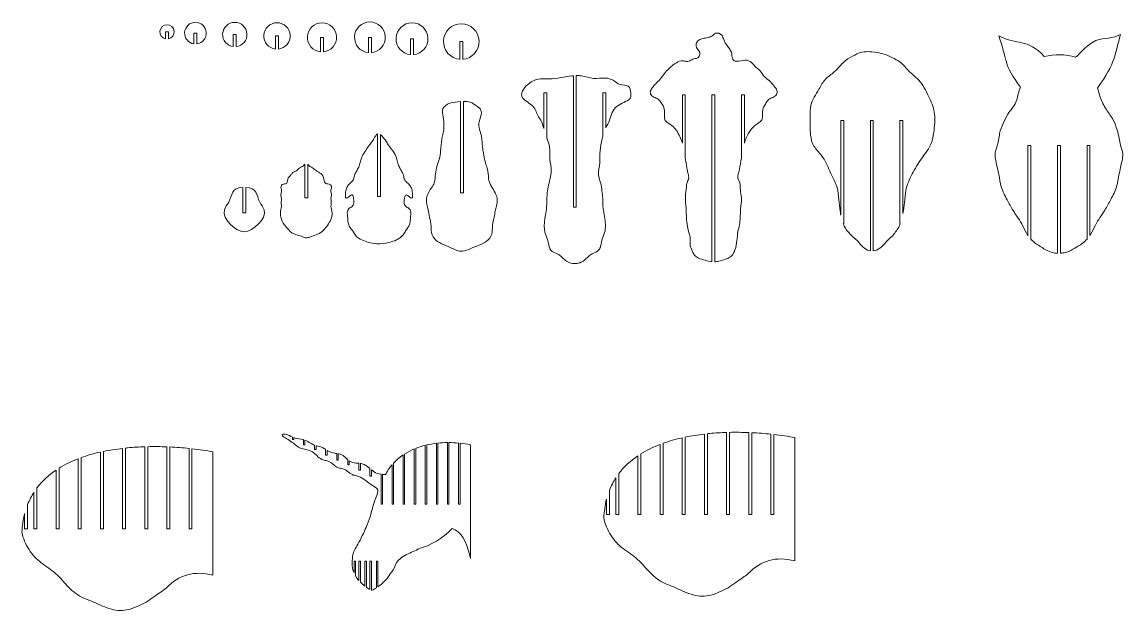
# Model space of a CAD drawing. Header units: millimetres. Extents: x -393 to 2534, y -1466 to 288.
# Drawn here: x -393 to 1098, y -510 to 288 of the extents above; entities that cross this region are included whole.
import ezdxf

# ---------------------------------------------------------------- set-up
doc = ezdxf.new("R2010")
doc.units = ezdxf.units.MM

msp = doc.modelspace()

# ---------------------------------------------------------------- linework, layer by layer
at = {"color": 7, "linetype": 'Continuous', "lineweight": 15}
for p, q in [((-199.1, 274.3), (-195.1, 274.3)), ((-199.1, 264.9), (-199.1, 274.3)), ((-195.1, 274.3), (-195.1, 264.9)), ((-160.6, 272.7), (-156.6, 272.7)), ((-160.6, 258.1), (-160.6, 272.7)), ((-156.6, 272.7), (-156.6, 258.1)), ((-107.3, 270.8), (-103.3, 270.8)), ((-107.3, 254.4), (-107.3, 270.8)), ((-103.3, 270.8), (-103.3, 254.4)), ((-50.2, 268.9), (-46.2, 268.9)), ((-50.2, 251), (-50.2, 268.9)), ((-46.2, 268.9), (-46.2, 251)), ((10.8, 267), (14.8, 267)), ((10.8, 247.4), (10.8, 267)), ((14.8, 267), (14.8, 247.4)), ((75.6, 267), (79.6, 267)), ((75.6, 246.2), (75.6, 267)), ((79.6, 267), (79.6, 246.2)), ((132.7, 265.1), (136.7, 265.1)), ((132.7, 243.5), (132.7, 265.1)), ((136.7, 265.1), (136.7, 243.5)), ((199.4, 261.3), (203.4, 261.3)), ((199.4, 237.2), (199.4, 261.3)), ((203.4, 261.3), (203.4, 237.2)), ((353.2, 37), (353.2, 215.1)), ((357.2, 215.2), (357.2, 37)), ((200.2, 56.6), (200.2, 180)), ((204.2, 180.2), (204.2, 56.6)), ((313.2, 192), (317.2, 192)), ((313.2, 143.5), (313.2, 192)), ((317.2, 192), (317.2, 131.1)), ((393.2, 192), (397.2, 192)), ((393.2, 133.2), (393.2, 192)), ((397.2, 192), (397.2, 144.3)), ((504.8, 189), (500.8, 189)), ((500.8, 189), (500.8, 123.6)), ((504.8, 102.5), (504.8, 189)), ((544.8, 189), (540.8, 189)), ((540.8, 189), (540.8, -37)), ((544.8, -37), (544.8, 189)), ((584.8, 189), (580.8, 189)), ((580.8, 189), (580.8, 103)), ((584.8, 123.9), (584.8, 189)), ((719.4, 154.6), (715.4, 154.6)), ((715.4, 154.6), (715.4, 26.4)), ((719.4, 14.7), (719.4, 154.6)), ((759.4, 154.6), (755.4, 154.6)), ((755.4, 154.6), (755.4, -22.3)), ((759.4, -22.3), (759.4, 154.6)), ((799.4, 154.6), (795.4, 154.6)), ((795.4, 154.6), (795.4, 14.7)), ((799.4, 28.4), (799.4, 154.6)), ((88.1, 51.6), (88.1, 136.4)), ((92.1, 135.5), (92.1, 51.6)), ((972.8, 120.7), (968.8, 120.7)), ((968.8, 120.7), (968.8, -1.6)), ((972.8, -6.5), (972.8, 120.7)), ((1012.8, 120.7), (1008.8, 120.7)), ((1008.8, 120.7), (1008.8, -25.4)), ((1012.8, -25.3), (1012.8, 120.7)), ((1052.8, 120.7), (1048.8, 120.7)), ((1048.8, 120.7), (1048.8, -6.3)), ((1052.8, -1.4), (1052.8, 120.7)), ((-10.5, 49.7), (-10.5, 95.4)), ((-6.5, 95.2), (-6.5, 49.7)), ((-94.5, 63.5), (-94.5, 29.4)), ((-90.5, 29.4), (-90.5, 63.5)), ((-6.5, 49.7), (-10.5, 49.7)), ((92.1, 51.6), (88.1, 51.6)), ((204.2, 56.6), (200.2, 56.6)), ((580.8, 50), (580.8, 49.1)), ((580.8, 49.1), (580.9, 49.1)), ((357.2, 37), (353.2, 37)), ((-94.5, 29.4), (-90.5, 29.4)), ((718.6, 14.7), (719.4, 14.7)), ((795.4, 14.7), (795.9, 14.7)), ((560.7, -379.1), (560.7, -268.1)), ((564.7, -268), (564.7, -379.1)), ((590.7, -379.1), (590.7, -268.2)), ((-27.3, -274.3), (-27.3, -277.6)), ((-27.3, -277.6), (-25.3, -277.6)), ((-25.3, -277.6), (-25.3, -275.1)), ((-12.3, -277.7), (-12.3, -284.9)), ((-10.3, -284.9), (-10.3, -278.4)), ((167.7, -282.8), (167.7, -365.1)), ((169.7, -365.1), (169.7, -282.6)), ((182.7, -281.9), (182.7, -365.1)), ((184.7, -365.1), (184.7, -281.9)), ((197.7, -282.5), (197.7, -365.1)), ((199.7, -365.1), (199.7, -282.7)), ((474.7, -282.8), (474.7, -379.1)), ((500.7, -379.1), (500.7, -275.3)), ((504.7, -274.4), (504.7, -379.1)), ((530.7, -379.1), (530.7, -270.3)), ((534.7, -269.8), (534.7, -379.1)), ((594.7, -268.4), (594.7, -379.1)), ((620.7, -379.1), (620.7, -270.4)), ((624.7, -270.8), (624.7, -379.1)), ((652.9, -442.1), (652.9, -275)), ((-287.3, -294.7), (-287.3, -398.5)), ((-283.3, -398.5), (-283.3, -293.8)), ((-257.3, -289.7), (-257.3, -398.5)), ((-253.3, -398.5), (-253.3, -289.2)), ((-227.3, -287.5), (-227.3, -398.5)), ((-223.3, -398.5), (-223.3, -287.4)), ((-197.3, -287.6), (-197.3, -398.5)), ((-193.3, -398.5), (-193.3, -287.8)), ((-167.3, -289.7), (-167.3, -398.5)), ((-163.3, -398.5), (-163.3, -290.2)), ((-135.1, -461.5), (-135.1, -294.4)), ((-12.3, -284.9), (-10.3, -284.9)), ((2.7, -285.3), (2.7, -291.3)), ((2.7, -291.3), (4.7, -291.3)), ((4.7, -291.3), (4.7, -286.1)), ((17.7, -291.1), (17.7, -298.7)), ((19.7, -298.7), (19.7, -292.4)), ((32.7, -296.6), (32.7, -305.6)), ((34.7, -305.6), (34.7, -296.9)), ((124.7, -365.1), (124.7, -297.3)), ((137.7, -290.5), (137.7, -365.1)), ((139.7, -365.1), (139.7, -289.7)), ((152.7, -285.5), (152.7, -365.1)), ((154.7, -365.1), (154.7, -285)), ((213.8, -438.7), (213.8, -284.7)), ((444.7, -297.1), (444.7, -379.1)), ((470.7, -379.1), (470.7, -284.3)), ((-317.3, -303.7), (-317.3, -398.5)), ((-313.3, -398.5), (-313.3, -302.2)), ((17.7, -298.7), (19.7, -298.7)), ((32.7, -305.6), (34.7, -305.6)), ((47.7, -304.9), (47.7, -312)), ((47.7, -312), (49.7, -312)), ((49.7, -312), (49.7, -306.6)), ((62.7, -309.7), (62.7, -319.1)), ((64.7, -319.1), (64.7, -309.9)), ((107.7, -311.8), (107.7, -365.1)), ((109.7, -365.1), (109.7, -309.6)), ((122.7, -298.6), (122.7, -365.1)), ((440.7, -379.1), (440.7, -299.7)), ((-347.3, -319), (-347.3, -398.5)), ((-343.3, -398.5), (-343.3, -316.4)), ((62.7, -319.1), (64.7, -319.1)), ((77.7, -316.9), (77.7, -327.5)), ((77.7, -327.5), (79.7, -327.5)), ((79.7, -327.5), (79.7, -318.6)), ((92.7, -324.8), (92.7, -365.1)), ((94.7, -365.1), (94.7, -325)), ((414.7, -323.9), (414.7, -379.1)), ((410.7, -379.1), (410.7, -329.7)), ((-377.3, -349), (-377.3, -398.5)), ((-373.3, -398.5), (-373.3, -343.3)), ((402.1, -346.3), (402.1, -379.1)), ((-385.9, -398.5), (-385.9, -365.7)), ((92.7, -365.1), (94.7, -365.1)), ((107.7, -365.1), (109.7, -365.1)), ((122.7, -365.1), (124.7, -365.1)), ((137.7, -365.1), (139.7, -365.1)), ((152.7, -365.1), (154.7, -365.1)), ((167.7, -365.1), (169.7, -365.1)), ((182.7, -365.1), (184.7, -365.1)), ((197.7, -365.1), (199.7, -365.1)), ((398.1, -379.1), (398.1, -358.6)), ((-389.9, -378), (-389.9, -398.5)), ((402.1, -379.1), (398.1, -379.1)), ((414.7, -379.1), (410.7, -379.1)), ((444.7, -379.1), (440.7, -379.1)), ((474.7, -379.1), (470.7, -379.1)), ((504.7, -379.1), (500.7, -379.1)), ((534.7, -379.1), (530.7, -379.1)), ((564.7, -379.1), (560.7, -379.1)), ((594.7, -379.1), (590.7, -379.1)), ((624.7, -379.1), (620.7, -379.1)), ((-389.9, -398.5), (-385.9, -398.5)), ((-377.3, -398.5), (-373.3, -398.5)), ((-347.3, -398.5), (-343.3, -398.5)), ((-317.3, -398.5), (-313.3, -398.5)), ((-287.3, -398.5), (-283.3, -398.5)), ((-257.3, -398.5), (-253.3, -398.5)), ((-227.3, -398.5), (-223.3, -398.5)), ((-197.3, -398.5), (-193.3, -398.5)), ((-167.3, -398.5), (-163.3, -398.5)), ((56.2, -442.6), (56.2, -458.1)), ((58.2, -442.6), (56.2, -442.6)), ((58.2, -462.3), (58.2, -442.6)), ((62.7, -442.6), (62.7, -468.7)), ((64.7, -442.6), (62.7, -442.6)), ((64.7, -470.8), (64.7, -442.6)), ((72.9, -442.6), (70.9, -442.6)), ((70.9, -442.6), (70.9, -476.3)), ((72.9, -477.8), (72.9, -442.6)), ((77.7, -442.6), (77.7, -480.9)), ((79.7, -442.6), (77.7, -442.6)), ((79.7, -481.5), (79.7, -442.6)), ((86.4, -442.6), (86.4, -478.7)), ((88.4, -442.6), (86.4, -442.6)), ((88.4, -477.3), (88.4, -442.6))]:
    msp.add_line(p, q, dxfattribs=at)
for centre, radius, start, end in [((-197.1, 274.3), 9.68, 281.9185, 258.0815), ((-158.6, 272.7), 14.7, 277.8181, 262.1819), ((-105.3, 270.8), 16.5, 276.9538, 263.0462), ((-48.2, 268.9), 17.9, 276.4021, 263.5979), ((12.8, 267), 19.7, 275.8371, 264.1629), ((77.6, 267), 20.8, 275.5147, 264.4853), ((134.7, 265.1), 21.6, 275.305, 264.695), ((201.4, 261.3), 24.1, 274.7564, 265.2436)]:
    msp.add_arc(centre, radius, start, end, dxfattribs=at)
for points, knots in [([(584.8, 123.9), (585.5, 126.2), (587.8, 132.5), (592.4, 141.4), (599, 147.9), (604.7, 151.3), (608.6, 154.8), (609.5, 159.8), (609.4, 166.5), (610.2, 172.4), (614.3, 177.6), (616.9, 183.4), (623.3, 185.5), (629.2, 188.9), (629.5, 195.4), (624.4, 201.7), (619.1, 208.4), (611, 213.5), (606.9, 222.5), (598.6, 227.3), (593.2, 235.6), (583.8, 236.7), (572.4, 233.1), (569.1, 236.8), (568.5, 238.4), (567.6, 240.7), (568.7, 244.6), (565, 251.1), (560.8, 256.4), (557, 262.7), (554.5, 271.4), (546.1, 274.5), (541, 268), (535.1, 266.7), (529, 265.4), (522.6, 263.8), (518.3, 258.2), (520.4, 251.7), (525.5, 247.1), (523.8, 241.9), (521.8, 238.5), (517.5, 238.4), (512.4, 236.3), (508.4, 233.2), (500.5, 236.3), (491.4, 232.7), (483.4, 225.5), (476.2, 218.5), (471.2, 210), (464.9, 204.6), (460.1, 199.1), (456.4, 193), (458.4, 188.2), (463.3, 185.6), (468.5, 183.6), (472.7, 177.5), (477.5, 170.1), (476.2, 161.4), (476.8, 154), (483.4, 149.8), (490.3, 145), (495.3, 136.9), (498.9, 129.7), (500.4, 125.2), (500.8, 123.6)], [0.7916936, 0.7916936, 0.7916936, 0.7916936, 0.8007812, 0.8164062, 0.828125, 0.8359375, 0.8398438, 0.8476562, 0.8554688, 0.8632812, 0.8710937, 0.8789062, 0.8867188, 0.8945312, 0.9023438, 0.9101562, 0.921875, 0.9335938, 0.9453125, 0.9570312, 0.96875, 0.9804688, 0.9921875, 1, 1, 1, 1.0117188, 1.0195312, 1.0273438, 1.0390625, 1.046875, 1.0585938, 1.0664062, 1.0742188, 1.0820312, 1.0898438, 1.0976562, 1.1054688, 1.1132812, 1.1210938, 1.125, 1.1328125, 1.1367188, 1.1445313, 1.1523438, 1.1640625, 1.1796875, 1.1914062, 1.203125, 1.2148438, 1.2226562, 1.2304688, 1.2382812, 1.2421875, 1.25, 1.2578125, 1.2695312, 1.28125, 1.2890625, 1.296875, 1.3085938, 1.3203125, 1.3320312, 1.3381805, 1.3381805, 1.3381805, 1.3381805]), ([(1048.8, 255), (1047.9, 254.3), (1044.7, 251.6), (1040.4, 246.7), (1035, 241.1), (1033.3, 240.1)], [0.020298, 0.020298, 0.020298, 0.020298, 0.0234375, 0.03125, 0.0376573, 0.0376573, 0.0376573, 0.0376573]), ([(736.9, 244.6), (734.2, 242.6), (718.7, 236.2), (709.5, 220.7), (693.6, 211.4), (684.7, 194.1), (673.6, 178.2), (673.9, 156.5), (673.4, 137), (677.3, 119.2), (692.6, 105.5), (699.8, 85.3), (711, 66.5), (712.9, 47.5), (714, 35.2), (715.1, 28.1), (715.4, 26.4)], [1.2147417, 1.2147417, 1.2147417, 1.2147417, 1.2265625, 1.25, 1.265625, 1.28125, 1.3046875, 1.3203125, 1.34375, 1.359375, 1.375, 1.3984375, 1.421875, 1.4375, 1.453125, 1.4580545, 1.4580545, 1.4580545, 1.4580545]), ([(786.4, 239), (776.9, 244.2), (760.9, 248.3), (743.3, 247.7), (736.9, 244.6)], [0.0912802, 0.0912802, 0.0912802, 0.0912802, 0.613747, 0.9765507, 0.9765507, 0.9765507, 0.9765507]), ([(799.4, 28.4), (800.4, 33.4), (802.1, 43.7), (802.8, 62.3), (811.4, 82.3), (824.2, 102.8), (838.4, 120.4), (841.7, 140.7), (844.1, 163.8), (836.4, 183.6), (824, 208.8), (807.8, 219.4), (797.8, 233.2), (788.8, 237.6), (786.4, 238.9), (786.4, 239)], [0.7509899, 0.7509899, 0.7509899, 0.7509899, 0.765625, 0.78125, 0.8046875, 0.828125, 0.8515625, 0.8671875, 0.890625, 0.9140625, 0.9375, 0.9609375, 0.9765625, 0.984375, 0.9846348, 0.9846348, 0.9846348, 0.9846348]), ([(313.2, 143.5), (312.2, 147.4), (310.8, 153), (303.5, 162.1), (301.7, 174.8), (277.3, 185.2), (288.7, 202.9), (303.8, 211.5), (318.6, 210.6), (326.9, 211), (332, 211.8), (338.9, 212.7), (346, 214.5), (353.2, 215.1)], [0.8342546, 0.8342546, 0.8342546, 0.8342546, 0.8515625, 0.859375, 0.8828125, 0.90625, 0.9375, 0.9609375, 0.9765625, 1, 1, 1, 1.0310518, 1.0310518, 1.0310518, 1.0310518]), ([(357.2, 215.2), (359.6, 215.3), (367.4, 214.8), (380.4, 209.7), (395.2, 213.1), (407.5, 209.8), (415.3, 201.5), (429.6, 203.2), (431, 190.5), (431.7, 181.8), (406.7, 174.5), (404.1, 157.7), (398.9, 147.9), (397.2, 144.3)], [0.0367873, 0.0367873, 0.0367873, 0.0367873, 0.046875, 0.0703125, 0.09375, 0.109375, 0.125, 0.140625, 0.15625, 0.171875, 0.1953125, 0.2265625, 0.2434161, 0.2434161, 0.2434161, 0.2434161]), ([(958.8, 199.6), (958.4, 198.9), (955.5, 192.3), (954.5, 178.2), (941.6, 164.7), (935.3, 150.5), (930.2, 138.5), (929.4, 127.4), (926.6, 118.4), (923.7, 110), (924.9, 101.2), (926.8, 91.9), (930.2, 79.7), (931.6, 63.6), (940.3, 47.8), (947.2, 34.5), (954.4, 24), (961.3, 14.2), (964.7, 4.7), (968, -0.5), (968.8, -1.6)], [0.4179992, 0.4179992, 0.4179992, 0.4179992, 0.4199219, 0.4355469, 0.4511719, 0.4628906, 0.4746094, 0.4824219, 0.4902344, 0.4980469, 0.5039062, 0.5117188, 0.5214844, 0.5351562, 0.5507812, 0.5644531, 0.5722656, 0.5820312, 0.59375, 0.5970083, 0.5970083, 0.5970083, 0.5970083]), ([(1052.8, -1.4), (1053.1, -1), (1056, 3.5), (1059.4, 12.2), (1066.1, 22.9), (1074, 34), (1081.3, 48), (1089.9, 63.9), (1091.3, 79.1), (1094.3, 90.6), (1096.2, 99.8), (1098.3, 110.3), (1093.7, 120), (1092.5, 131.1), (1089.4, 142.4), (1084.6, 156.2), (1074.2, 169.5), (1066.7, 183.9), (1064.3, 194.4), (1062.9, 198.4)], [0.6784116, 0.6784116, 0.6784116, 0.6784116, 0.6796875, 0.6914062, 0.7011719, 0.7109375, 0.7246094, 0.7402344, 0.7539062, 0.7617187, 0.7695312, 0.7773438, 0.7871094, 0.7949219, 0.8046875, 0.8164062, 0.8300781, 0.8457031, 0.8561999, 0.8561999, 0.8561999, 0.8561999]), ([(200.2, 180), (195.4, 179.8), (186.7, 179.2), (174, 171.6), (177.6, 159.1), (178.1, 148.4), (177.7, 139.3), (175.2, 132), (174.7, 124.2), (173.4, 115.1), (172.8, 104.5), (168.3, 93.4), (166.1, 81.9), (166, 71.1), (160.6, 62.1), (154.8, 54.4), (153.7, 45.2), (156.3, 36.2), (157.5, 25.8), (161.2, 14.6), (160, 2.3), (166.2, -8.5), (177.2, -13.9), (189.1, -18.5), (201.7, -25.1), (214.3, -18.7), (225, -14.6), (236.2, -9.9), (244, -0.2), (243, 13.6), (246.5, 24.9), (247.9, 35.3), (251, 44), (249.9, 50.7), (248.4, 54.3), (245.9, 60.4), (239, 67.5), (238, 80.9), (236.8, 90.1), (232.9, 99.9), (231.4, 108.9), (230.3, 118.1), (229.4, 125.9), (229, 135.1), (224.9, 143.6), (225.1, 153.8), (229.8, 164.1), (227.5, 170.4), (221, 174.6), (214.5, 180.2), (207.4, 180.3), (204.2, 180.2)], [0.2997467, 0.2997467, 0.2997467, 0.2997467, 0.328125, 0.3515625, 0.375, 0.3984375, 0.4140625, 0.4296875, 0.4453125, 0.4609375, 0.484375, 0.5078125, 0.53125, 0.5546875, 0.5703125, 0.59375, 0.609375, 0.625, 0.6484375, 0.671875, 0.6953125, 0.71875, 0.7421875, 0.765625, 0.796875, 0.8203125, 0.84375, 0.8671875, 0.890625, 0.9140625, 0.9453125, 0.9609375, 0.9765625, 1, 1, 1, 1.0390625, 1.0546875, 1.078125, 1.09375, 1.1171875, 1.1328125, 1.1484375, 1.1640625, 1.1875, 1.203125, 1.2265625, 1.2421875, 1.25, 1.2734375, 1.2919623, 1.2919623, 1.2919623, 1.2919623]), ([(88.1, 136.4), (88, 136.4), (86.4, 135.4), (83.1, 129.7), (78.6, 123.4), (72.7, 114.7), (67.2, 106.7), (64.9, 99.2), (63.6, 92.7), (60.2, 87), (56.7, 81.3), (56.3, 74.4), (52.4, 70.7), (47.9, 67), (45.9, 62), (44.3, 56.2), (44.5, 46.9), (48.9, 51.2), (52.9, 54.1), (55.3, 53.2), (55.7, 47.3), (56, 41.7), (54.4, 37.9), (50.5, 36.1), (47.2, 33.4), (46.9, 28.6), (47.7, 23), (47.4, 17.4), (49.8, 10.3), (55, 4.2), (58.7, -2.8), (65.2, -6.9), (73.3, -10.3), (85.5, -13), (96.9, -12.6), (109, -9.5), (117.1, -5.9), (122.9, -0.8), (126.3, 6.3), (131.8, 12.3), (132.2, 20), (132.8, 25.5), (133.2, 31.3), (131.3, 35.3), (127.3, 37.1), (124.3, 39.8), (123.9, 44.3), (124.6, 50.5), (126.2, 56.8), (132.7, 49), (134.4, 49.2), (136.1, 49.5), (135.2, 58.2), (133.8, 64.3), (129.2, 69.5), (124, 73.7), (123.4, 80.4), (120.4, 86.4), (117.4, 91.1), (115.6, 96.2), (114, 102.7), (110.8, 111.9), (103.2, 119.6), (99.4, 126.8), (95.5, 131.7), (93, 134.7), (92.1, 135.5)], [0.2496567, 0.2496567, 0.2496567, 0.2496567, 0.25, 0.265625, 0.28125, 0.3125, 0.3359375, 0.3515625, 0.3671875, 0.3828125, 0.3984375, 0.4140625, 0.4296875, 0.4375, 0.453125, 0.46875, 0.484375, 0.5, 0.5078125, 0.515625, 0.53125, 0.5390625, 0.5546875, 0.5625, 0.5703125, 0.5859375, 0.59375, 0.609375, 0.625, 0.6484375, 0.6640625, 0.6796875, 0.703125, 0.7265625, 0.765625, 0.7890625, 0.8125, 0.828125, 0.84375, 0.8671875, 0.8828125, 0.8984375, 0.90625, 0.921875, 0.9296875, 0.9375, 0.953125, 0.9609375, 0.9765625, 1, 1, 1, 1.0234375, 1.0390625, 1.0546875, 1.0703125, 1.0859375, 1.1015625, 1.1171875, 1.125, 1.140625, 1.1640625, 1.1953125, 1.2109375, 1.2265625, 1.2362821, 1.2362821, 1.2362821, 1.2362821]), ([(393.2, 133.2), (392.9, 132), (391.2, 125.4), (388.4, 113.5), (390.1, 97.1), (385.2, 80.8), (391.1, 68.5), (392.1, 57.7), (393.4, 48.7), (392.7, 37.7), (395.2, 26.9), (396.5, 16.2), (397, 4.9), (391.9, -4.8), (391, -14.3), (387.6, -22.8), (380, -25), (372.6, -30.3), (367.7, -36), (361, -38.8), (353.6, -39.8), (346.2, -38.2), (340.5, -33.5), (336.7, -29.5), (330.9, -25.2), (321, -22.9), (319.5, -10.5), (316.5, -2.4), (314.2, 4.5), (313.6, 11.8), (314, 19.2), (315.6, 28.1), (317.6, 38.9), (317.1, 51.7), (318.9, 64.4), (321.2, 73.1), (322.7, 80.3), (323.9, 89.4), (320.2, 101.8), (322.1, 117.6), (318.8, 126.9), (317.2, 131.1)], [0.2603635, 0.2603635, 0.2603635, 0.2603635, 0.265625, 0.2890625, 0.3125, 0.3359375, 0.359375, 0.3671875, 0.3828125, 0.3984375, 0.4140625, 0.4296875, 0.4453125, 0.4609375, 0.4765625, 0.484375, 0.5, 0.5078125, 0.5234375, 0.53125, 0.5390625, 0.5546875, 0.5625, 0.5703125, 0.578125, 0.59375, 0.609375, 0.625, 0.6328125, 0.640625, 0.65625, 0.6640625, 0.6796875, 0.703125, 0.71875, 0.734375, 0.7421875, 0.75, 0.7734375, 0.796875, 0.8157524, 0.8157524, 0.8157524, 0.8157524]), ([(-10.5, 95.4), (-11.1, 94.6), (-13.1, 91.9), (-18.1, 90.8), (-21.5, 85.8), (-27.2, 84.3), (-29, 80), (-34.1, 77.3), (-33.6, 67.9), (-38.8, 69), (-42.6, 66.9), (-43.1, 63.1), (-41.1, 58.7), (-43.7, 54.2), (-41.7, 49.1), (-42.8, 43.7), (-41.7, 37.3), (-44.6, 28.3), (-41.8, 17.8), (-34.5, 8.4), (-27, 0), (-16.5, -1.2), (-12, -4.1), (-8.7, -4.5), (-5.4, -4.1), (-0.5, -2.1), (7.3, -0.1), (15, 5.1), (22, 14.8), (26.9, 23), (26.4, 29.2), (26.1, 32.2), (24.2, 37.6), (25.7, 43.4), (24.4, 49), (26.6, 54.1), (23.9, 58.6), (26.2, 63.4), (25.2, 67.1), (21.1, 69), (15.8, 67.8), (15.7, 79.2), (10.7, 83.2), (4.6, 86), (0.8, 90.7), (-4, 91.9), (-6, 94.5), (-6.5, 95.2)], [0.3188388, 0.3188388, 0.3188388, 0.3188388, 0.328125, 0.3476563, 0.375, 0.390625, 0.40625, 0.4257812, 0.4492188, 0.46875, 0.4804688, 0.4921875, 0.5078125, 0.5273438, 0.546875, 0.5625, 0.5859375, 0.6171875, 0.6601562, 0.6992188, 0.7460938, 0.78125, 0.8007812, 0.8085937, 0.8164062, 0.8359375, 0.8671875, 0.9023438, 0.9335938, 1, 1, 1, 1.03125, 1.0546875, 1.0703125, 1.0898438, 1.109375, 1.125, 1.140625, 1.1484375, 1.171875, 1.1953125, 1.2265625, 1.2421875, 1.2695312, 1.2890625, 1.2976928, 1.2976928, 1.2976928, 1.2976928]), ([(504.8, 102.5), (505, 101.9), (505.6, 99.2), (506.3, 94.4), (507.3, 88.3), (508.5, 81.9), (510.2, 75.8), (506.6, 70.4), (506.5, 61.8), (504.1, 50.5), (506.1, 36.8), (506.1, 23.2), (507.4, 11.7), (509.4, 2.6), (512.4, -5.8), (510.3, -12.6), (513.6, -21), (516.3, -28), (523.5, -32.7), (531.7, -34.8), (537.7, -36.7), (540.8, -37)], [0.3648177, 0.3648177, 0.3648177, 0.3648177, 0.3671875, 0.375, 0.3828125, 0.390625, 0.3984375, 0.40625, 0.4140625, 0.4296875, 0.4492187, 0.4648438, 0.4804688, 0.4921875, 0.5, 0.5117188, 0.5195313, 0.53125, 0.5390625, 0.5507812, 0.5624227, 0.5624227, 0.5624227, 0.5624227]), ([(580.8, 50), (580.5, 53.4), (578.8, 59.9), (579.5, 70.2), (574.4, 77.2), (577.9, 84.8), (578.4, 90), (579.3, 95.1), (579.9, 99.1), (580.6, 102.1), (580.8, 103)], [0.69779046, 0.69779046, 0.69779046, 0.69779046, 0.7109375, 0.72265625, 0.734375, 0.7421875, 0.75, 0.75390625, 0.76171875, 0.76524594, 0.76524594, 0.76524594, 0.76524594]), ([(-94.5, 63.5), (-109.9, 64.2), (-108.5, 48.3), (-128.3, 25.6), (-104.8, 4.6), (-92.5, 3.6)], [0.0144425, 0.0144425, 0.0144425, 0.0144425, 0.3618779, 0.5029908, 1, 1, 1, 1]), ([(-92.5, 3.6), (-80.3, 4.6), (-56.8, 25.6), (-76.6, 48.3), (-75.2, 64.2), (-90.5, 63.5)], [0, 0, 0, 0, 0.4970092, 0.6381221, 0.9855575, 0.9855575, 0.9855575, 0.9855575]), ([(544.8, -37), (546.6, -36.9), (551.6, -36.1), (557.3, -34.2), (563.3, -32.1), (568.7, -28.6), (572.9, -19.6), (575, -8.4), (575.4, 3.2), (578.5, 13.3), (579.3, 23.8), (579.3, 35.3), (581.2, 44.3), (580.9, 48.8), (580.9, 49.1)], [0.5674231, 0.5674231, 0.5674231, 0.5674231, 0.5742188, 0.5859375, 0.5898438, 0.5976562, 0.609375, 0.625, 0.640625, 0.6523437, 0.6640625, 0.6796875, 0.6953125, 0.6967246, 0.6967246, 0.6967246, 0.6967246]), ([(718.6, 14.7), (719.5, 12.5), (722.8, 5.6), (730.1, -1.9), (736.8, -7.4), (739.1, -9.7), (739.4, -9.9)], [1.46974334, 1.46974334, 1.46974334, 1.46974334, 1.4765625, 1.4921875, 1.5, 1.50114043, 1.50114043, 1.50114043, 1.50114043]), ([(777.3, -9.4), (778.2, -8.5), (781, -5.8), (787.8, 0.6), (793.2, 7.9), (795.6, 13.8), (795.9, 14.7)], [0.70761996, 0.70761996, 0.70761996, 0.70761996, 0.7109375, 0.71875, 0.734375, 0.73737388, 0.73737388, 0.73737388, 0.73737388]), ([(972.8, -6.5), (973.7, -7.4), (977.6, -11.1), (985.4, -16.2), (994.9, -22.2), (1003, -25), (1007.5, -25.4), (1008.8, -25.4)], [0.60214755, 0.60214755, 0.60214755, 0.60214755, 0.60546875, 0.61523438, 0.625, 0.6328125, 0.63605486, 0.63605486, 0.63605486, 0.63605486]), ([(1012.8, -25.3), (1013.4, -25.3), (1016.3, -25.1), (1023.1, -24), (1032.2, -18.4), (1041.5, -13.1), (1046.8, -8.5), (1048.8, -6.3)], [0.63928685, 0.63928685, 0.63928685, 0.63928685, 0.640625, 0.64648438, 0.65625, 0.66601562, 0.67321949, 0.67321949, 0.67321949, 0.67321949]), ([(560.7, -268.1), (553.1, -268.4), (544.4, -268.9), (535.7, -269.7), (534.7, -269.8)], [0.29179744, 0.29179744, 0.29179744, 0.29179744, 0.3576556, 0.36689532, 0.36689532, 0.36689532, 0.36689532]), ([(-27.3, -274.3), (-30, -273.1), (-36.4, -269.6), (-46, -271.1), (-27.4, -280.3), (-18.8, -290.2), (-5.3, -291.2), (2.6, -296), (7.9, -301.9), (13.3, -305.5), (21.1, -306.5), (26.5, -309.9), (31.2, -314.7), (36.6, -316.5), (42.3, -317.5), (48, -320.7), (52.7, -325.5), (61.3, -327.1), (70.1, -331.1), (76.6, -337.6), (87.8, -343.7), (89.6, -348.3), (82.5, -362.9), (79.2, -380), (74.5, -392), (72.5, -396.8)], [0.79616086, 0.79616086, 0.79616086, 0.79616086, 0.79882812, 0.80273438, 0.80761719, 0.8125, 0.81738281, 0.8203125, 0.82226562, 0.82519531, 0.82714844, 0.83007812, 0.83203125, 0.83398438, 0.8359375, 0.83789062, 0.84082031, 0.84277344, 0.84667969, 0.85058594, 0.85351562, 0.85644531, 0.86132812, 0.86914062, 0.87447052, 0.87447052, 0.87447052, 0.87447052]), ([(-12.3, -277.7), (-12.5, -277.7), (-16.1, -276.6), (-20.4, -276.9), (-24.8, -275.3), (-25.3, -275.1)], [0.790873078, 0.790873078, 0.790873078, 0.790873078, 0.791015625, 0.794921875, 0.795481769, 0.795481769, 0.795481769, 0.795481769]), ([(2.7, -285.3), (0.9, -284.6), (-3.3, -282.3), (-7.7, -279.5), (-10.3, -278.4)], [0.785112463, 0.785112463, 0.785112463, 0.785112463, 0.787109375, 0.790127992, 0.790127992, 0.790127992, 0.790127992]), ([(-227.3, -287.5), (-234.9, -287.7), (-243.6, -288.3), (-252.2, -289.1), (-253.3, -289.2)], [0.29179744, 0.29179744, 0.29179744, 0.29179744, 0.3576556, 0.36689532, 0.36689532, 0.36689532, 0.36689532]), ([(17.7, -291.1), (16.2, -290.1), (12.4, -287.6), (7.6, -287), (4.8, -286.1), (4.7, -286.1)], [0.779460769, 0.779460769, 0.779460769, 0.779460769, 0.78125, 0.784179688, 0.784357608, 0.784357608, 0.784357608, 0.784357608]), ([(32.7, -296.6), (32.1, -296.6), (27.8, -295.9), (23.4, -294.6), (19.9, -292.5), (19.7, -292.4)], [0.773907981, 0.773907981, 0.773907981, 0.773907981, 0.774414062, 0.778320312, 0.778643713, 0.778643713, 0.778643713, 0.778643713]), ([(47.7, -304.9), (47.1, -304.4), (44.5, -301.9), (40.9, -298.2), (36.4, -297.2), (34.7, -296.9)], [0.767798373, 0.767798373, 0.767798373, 0.767798373, 0.768554688, 0.771484375, 0.773237491, 0.773237491, 0.773237491, 0.773237491]), ([(62.7, -309.7), (61.3, -309.6), (56.9, -309.7), (52.4, -308.5), (49.9, -306.8), (49.7, -306.6)], [0.762263882, 0.762263882, 0.762263882, 0.762263882, 0.763671875, 0.766601562, 0.766903131, 0.766903131, 0.766903131, 0.766903131]), ([(77.7, -316.9), (76.5, -316), (72.5, -312.7), (68.2, -310.4), (64.7, -309.9)], [0.756387581, 0.756387581, 0.756387581, 0.756387581, 0.7578125, 0.761575067, 0.761575067, 0.761575067, 0.761575067]), ([(92.7, -324.8), (88.8, -324.2), (84.9, -322.7), (80.9, -319.6), (79.7, -318.6)], [0.750360903, 0.750360903, 0.750360903, 0.750360903, 0.75390625, 0.755530821, 0.755530821, 0.755530821, 0.755530821]), ([(394.5, -384.3), (394.6, -385.2), (396.2, -394.1), (403.1, -406.8), (413.1, -419.7), (426.4, -429.4), (440, -438.8), (453.7, -454.5), (468.6, -470.2), (491.8, -477.8), (515.5, -490.2), (535.5, -490.6), (551.4, -484.1), (566.6, -476.8), (578.8, -466.9), (587.5, -461.6), (589.6, -459.6)], [0.87413072, 0.87413072, 0.87413072, 0.87413072, 0.875, 0.8828125, 0.88671875, 0.890625, 0.8984375, 0.90234375, 0.91015625, 0.91796875, 0.92578125, 0.93359375, 0.9375, 0.94140625, 0.94921875, 0.95207456, 0.95207456, 0.95207456, 0.95207456]), ([(72.5, -396.8), (69.9, -402.6), (60.4, -422.9), (52.9, -431.4), (53.4, -454.9), (56.2, -458.1)], [0.0152734, 0.0152734, 0.0152734, 0.0152734, 0.3440716, 0.6685955, 0.981172, 0.981172, 0.981172, 0.981172]), ([(188.9, -398.4), (190.4, -398.8), (204.8, -403.9), (210, -423.4), (213.8, -438.7)], [0.98265303, 0.98265303, 0.98265303, 0.98265303, 0.984375, 1, 1, 1, 1]), ([(-393.5, -403.7), (-393.3, -404.6), (-391.7, -413.5), (-384.9, -426.2), (-374.8, -439.1), (-361.6, -448.7), (-348, -458.2), (-334.2, -473.8), (-319.4, -489.6), (-296.2, -497.2), (-272.4, -509.6), (-252.5, -510), (-236.6, -503.5), (-221.4, -496.2), (-209.2, -486.3), (-200.5, -481), (-198.4, -479)], [0.87413072, 0.87413072, 0.87413072, 0.87413072, 0.875, 0.8828125, 0.88671875, 0.890625, 0.8984375, 0.90234375, 0.91015625, 0.91796875, 0.92578125, 0.93359375, 0.9375, 0.94140625, 0.94921875, 0.95207456, 0.95207456, 0.95207456, 0.95207456]), ([(111.9, -448.3), (113.2, -443), (124.2, -433.8), (137.5, -429.3), (142.6, -426.2)], [0.94943948, 0.94943948, 0.94943948, 0.94943948, 0.95605469, 0.96225155, 0.96225155, 0.96225155, 0.96225155]), ([(58.2, -462.3), (58.2, -462.5), (59.4, -464.8), (61, -466.9), (62.7, -468.7)], [0.898217741, 0.898217741, 0.898217741, 0.898217741, 0.8984375, 0.900909014, 0.900909014, 0.900909014, 0.900909014])]:
    msp.add_open_spline(points, degree=3, knots=knots, dxfattribs=at)
for points in [[(929.5, 269), (940.2, 237.9), (935.8, 228.9), (958.8, 199.6)], [(990.9, 241), (967.2, 266.7), (954.4, 255.5), (929.5, 269)], [(1094.1, 270.8), (1071.6, 260.9), (1067.3, 270.3), (1048.8, 255)], [(1062.9, 198.4), (1087.7, 231.6), (1086.8, 245.8), (1094.1, 270.8)], [(1033.3, 240.1), (1019.3, 244.4), (1005.1, 244.7), (990.9, 241)], [(739.4, -9.9), (744.5, -17.4), (749.9, -21.5), (755.4, -22.3)], [(759.4, -22.3), (765.2, -21.5), (771.2, -17.2), (777.3, -9.4)], [(590.7, -268.2), (582.1, -267.9), (573.4, -267.8), (564.7, -268)], [(167.7, -282.8), (163.1, -283.3), (158.7, -284.1), (154.7, -285)], [(182.7, -281.9), (178.1, -281.9), (173.8, -282.1), (169.7, -282.6)], [(197.7, -282.5), (193.2, -282.1), (188.8, -281.9), (184.7, -281.9)], [(213.8, -284.7), (208.9, -283.9), (204.2, -283.2), (199.7, -282.7)], [(500.7, -275.3), (491.7, -277.3), (483, -279.8), (474.7, -282.8)], [(530.7, -270.3), (521.9, -271.3), (513.2, -272.7), (504.7, -274.4)], [(620.7, -270.4), (612.3, -269.5), (603.6, -268.8), (594.7, -268.4)], [(652.9, -275), (644.2, -273.4), (634.7, -272), (624.7, -270.8)], [(-287.3, -294.7), (-296.2, -296.7), (-305, -299.2), (-313.3, -302.2)], [(-257.3, -289.7), (-266.1, -290.7), (-274.8, -292.1), (-283.3, -293.8)], [(-197.3, -287.6), (-205.8, -287.3), (-214.5, -287.2), (-223.3, -287.4)], [(-167.3, -289.7), (-175.6, -288.9), (-184.4, -288.2), (-193.3, -287.8)], [(-135.1, -294.4), (-143.8, -292.8), (-153.2, -291.3), (-163.3, -290.2)], [(137.7, -290.5), (132.9, -292.6), (128.5, -294.9), (124.7, -297.3)], [(152.7, -285.5), (148, -286.7), (143.7, -288.1), (139.7, -289.7)], [(470.7, -284.3), (461.4, -287.8), (452.7, -292.1), (444.7, -297.1)], [(-317.3, -303.7), (-326.5, -307.2), (-335.3, -311.5), (-343.3, -316.4)], [(107.7, -311.8), (103.5, -316.6), (100.6, -321.2), (98.9, -325.2)], [(122.7, -298.6), (117.5, -302.1), (113.2, -305.9), (109.7, -309.6)], [(440.7, -299.7), (430.6, -306.4), (421.8, -314.4), (414.7, -323.9)], [(-347.3, -319), (-357.3, -325.8), (-366.1, -333.8), (-373.3, -343.3)], [(98.9, -325.2), (97.6, -325.2), (96.1, -325.1), (94.7, -325)], [(410.7, -329.7), (407.3, -334.8), (404.5, -340.3), (402.1, -346.3)], [(-377.3, -349), (-380.6, -354.2), (-383.5, -359.7), (-385.9, -365.7)], [(398.1, -358.6), (396.1, -366.5), (394.8, -375.1), (394.5, -384.3)], [(-389.9, -378), (-391.9, -385.9), (-393.1, -394.5), (-393.5, -403.7)], [(142.6, -426.2), (160, -420.9), (176.5, -411.8), (188.9, -398.4)], [(589.6, -459.6), (607, -441.3), (628.1, -435.5), (652.9, -442.1)], [(-198.4, -479), (-181, -460.7), (-159.9, -454.9), (-135.1, -461.5)], [(88.4, -477.3), (95.4, -472.4), (102.4, -464.7), (105.1, -459.6)], [(105.1, -459.6), (108.4, -455.8), (110.7, -452.1), (111.9, -448.3)], [(64.7, -470.8), (66.6, -472.8), (68.8, -474.6), (70.9, -476.3)], [(72.9, -477.8), (74.5, -479.1), (76.1, -480.2), (77.7, -480.9)], [(79.7, -481.5), (79.9, -481.5), (80.2, -481.6), (80.5, -481.6)], [(80.5, -481.6), (82.3, -481), (84.4, -480), (86.4, -478.7)]]:
    msp.add_open_spline(points, degree=3, dxfattribs=at)

doc.saveas('drawing.dxf')
